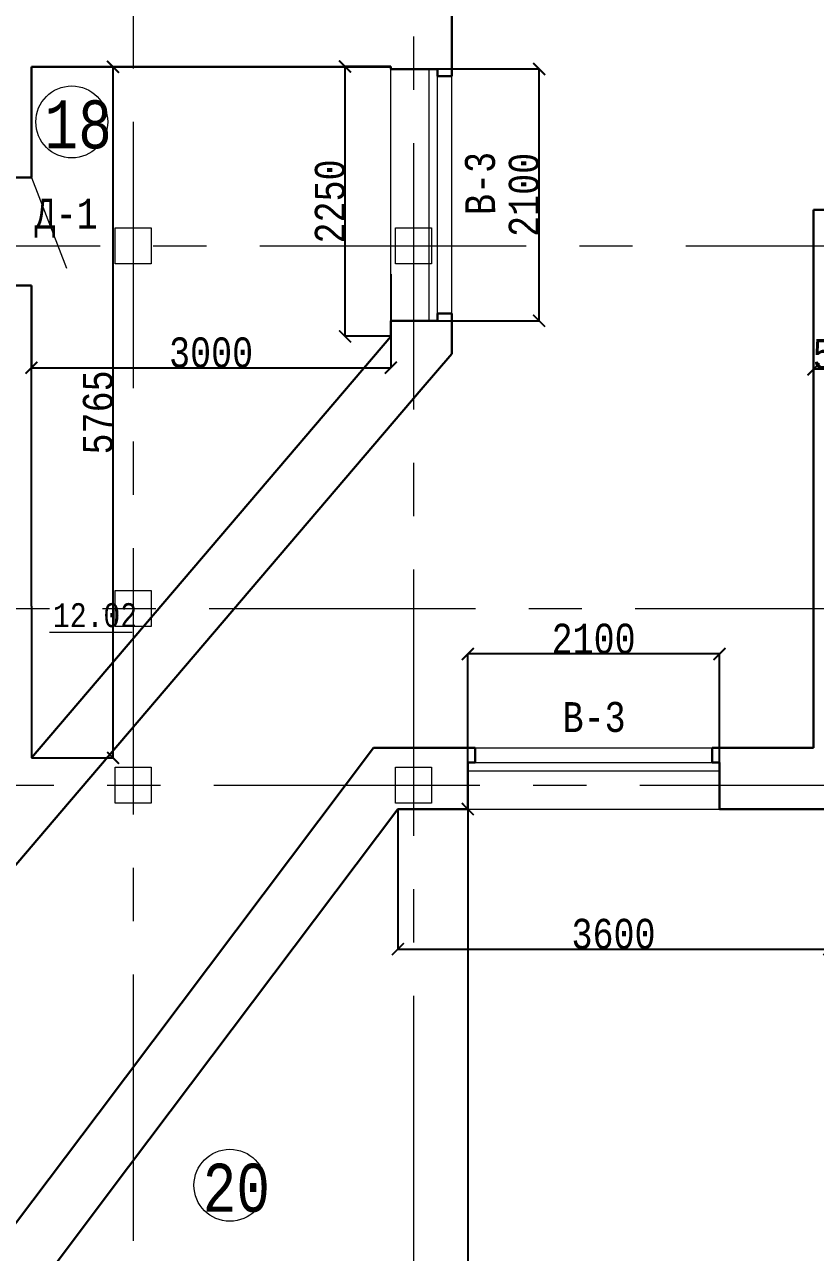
# Model space of a CAD drawing. Header units: millimetres. Extents: x -689206 to 4969298, y -1019800 to 703299.
# Drawn here: x 83536 to 90138, y -214572 to -204329 of the extents above; entities that cross this region are included whole.
import ezdxf

# ---------------------------------------------------------------- set-up
doc = ezdxf.new("R2010")
doc.units = ezdxf.units.MM
doc.linetypes.add('осеваяX2', pattern=[101.6, 63.5, -12.7, 12.7, -12.7])
for name, color, linetype, lineweight in [('несущие', 7, 'Continuous', 30), ('ОКНА', 250, 'Continuous', 20), ('РАЗМЕРЫ', 7, 'Continuous', 9), ('стены', 7, 'Continuous', 20)]:
    doc.layers.add(name, color=color, linetype=linetype, lineweight=lineweight)
doc.layers.add('четотам', color=7, linetype='Continuous')
doc.styles.add('Аннотативный', font='isocteur.ttf', dxfattribs={"width": 0.7, "height": 250})
doc.dimstyles.new('Аннотативный', dxfattribs={"dimscale": 0, "dimtxt": 250, "dimasz": 100, "dimexe": 1.25, "dimexo": 0.625, "dimtad": 1, "dimdec": 0, "dimtxsty": 'Аннотативный', "dimblk": 'ARCHTICK', "dimcen": 2.5, "dimadec": 0, "dimazin": 0, "dimtfac": 1, "dimtdec": 0, "dimtmove": 0, "dimatfit": 3, "dimfxl": 1, "dimarcsym": 0})

# ---------------------------------------------------------------- blocks, each defined once
blk = doc.blocks.new('_ArchTick')
at = {"color": 0, "linetype": 'ByBlock', "const_width": 0.15}
blk.add_lwpolyline([(-0.5, -0.5), (0.5, 0.5)], dxfattribs=at)
blk = doc.blocks.new('*D2245')
at = {"layer": 'Defpoints', "color": 0, "lineweight": 15, "transparency": 16777216}
for p in [(90122, -207205), (90122, -207205), (90632, -207205)]:
    blk.add_point(p, dxfattribs=at)
at = {"layer": 'стены', "color": 0, "lineweight": -2, "transparency": 16777216}
for p, q in [((90122, -207204), (90122, -207204)), ((90632, -207205), (90122, -207205)), ((90632, -207204), (90632, -207204))]:
    blk.add_line(p, q, dxfattribs=at)
at = {"layer": 'стены', "color": 0, "lineweight": -2, "transparency": 16777216, "xscale": 100, "yscale": 100, "zscale": 100, "rotation": 180}
blk.add_blockref('_ArchTick', (90122, -207205), dxfattribs=at)
at = {"layer": 'стены', "color": 0, "lineweight": -2, "transparency": 16777216, "xscale": 100, "yscale": 100, "zscale": 100}
blk.add_blockref('_ArchTick', (90632, -207205), dxfattribs=at)
at = {"layer": 'стены', "color": 0, "lineweight": 25, "transparency": 16777216, "insert": (90377, -207079), "char_height": 250, "attachment_point": 5, "style": 'Аннотативный'}
blk.add_mtext('510', dxfattribs=at)
blk = doc.blocks.new('*D2283')
at = {"layer": 'Defpoints', "color": 0, "lineweight": 15, "transparency": 16777216}
for p in [(83593, -204682), (84275, -204682), (83593, -210447)]:
    blk.add_point(p, dxfattribs=at)
at = {"layer": 'РАЗМЕРЫ', "color": 0, "lineweight": -2, "transparency": 16777216}
for p, q in [((83593, -204682), (84277, -204682)), ((84275, -210447), (84275, -204682)), ((83593, -210447), (84277, -210447))]:
    blk.add_line(p, q, dxfattribs=at)
at = {"layer": 'РАЗМЕРЫ', "color": 0, "lineweight": -2, "transparency": 16777216, "xscale": 100, "yscale": 100, "zscale": 100}
for p, rotation in [((84275, -204682), 90), ((84275, -210447), 270)]:
    blk.add_blockref('_ArchTick', p, dxfattribs=dict(at, rotation=rotation))
at = {"layer": 'РАЗМЕРЫ', "color": 0, "lineweight": 5, "transparency": 16777216, "insert": (84150, -207565), "char_height": 250, "attachment_point": 5, "rotation": 90, "style": 'Аннотативный'}
blk.add_mtext('5765', dxfattribs=at)
blk = doc.blocks.new('*D2284')
at = {"layer": 'Defpoints', "color": 0, "lineweight": 15, "transparency": 16777216}
for p in [(86211, -204680), (86593, -204680), (86593, -206930)]:
    blk.add_point(p, dxfattribs=at)
at = {"layer": 'РАЗМЕРЫ', "color": 0, "lineweight": -2, "transparency": 16777216}
for p, q in [((86592, -204680), (86210, -204680)), ((86211, -206930), (86211, -204680)), ((86592, -206930), (86210, -206930))]:
    blk.add_line(p, q, dxfattribs=at)
at = {"layer": 'РАЗМЕРЫ', "color": 0, "lineweight": -2, "transparency": 16777216, "xscale": 100, "yscale": 100, "zscale": 100}
for p, rotation in [((86211, -204680), 90), ((86211, -206930), 270)]:
    blk.add_blockref('_ArchTick', p, dxfattribs=dict(at, rotation=rotation))
at = {"layer": 'РАЗМЕРЫ', "color": 0, "lineweight": 5, "transparency": 16777216, "insert": (86086, -205805), "char_height": 250, "attachment_point": 5, "rotation": 90, "style": 'Аннотативный'}
blk.add_mtext('2250', dxfattribs=at)
blk = doc.blocks.new('*D2320')
at = {"layer": 'Defpoints', "color": 0, "linetype": 'ByBlock', "lineweight": 15, "transparency": 16777216}
for p in [(87236, -209580), (87236, -210874), (89336, -210874)]:
    blk.add_point(p, dxfattribs=at)
at = {"layer": 'РАЗМЕРЫ', "color": 0, "linetype": 'ByBlock', "lineweight": -2, "transparency": 16777216}
for p, q in [((87236, -210873), (87236, -209579)), ((89336, -209580), (87236, -209580)), ((89336, -210873), (89336, -209579))]:
    blk.add_line(p, q, dxfattribs=at)
at = {"layer": 'РАЗМЕРЫ', "color": 0, "linetype": 'ByBlock', "lineweight": -2, "transparency": 16777216, "xscale": 100, "yscale": 100, "zscale": 100, "rotation": 180}
blk.add_blockref('_ArchTick', (87236, -209580), dxfattribs=at)
at = {"layer": 'РАЗМЕРЫ', "color": 0, "linetype": 'ByBlock', "lineweight": -2, "transparency": 16777216, "xscale": 100, "yscale": 100, "zscale": 100}
blk.add_blockref('_ArchTick', (89336, -209580), dxfattribs=at)
at = {"layer": 'РАЗМЕРЫ', "color": 0, "linetype": 'ByBlock', "lineweight": 5, "transparency": 16777216, "insert": (88286, -209454), "char_height": 250, "attachment_point": 5, "style": 'Аннотативный'}
blk.add_mtext('2100', dxfattribs=at)
blk = doc.blocks.new('*D2321')
at = {"layer": 'Defpoints', "color": 0, "linetype": 'ByBlock', "lineweight": 15, "transparency": 16777216}
for p in [(87236, -210874), (87236, -225629), (87236, -225629)]:
    blk.add_point(p, dxfattribs=at)
at = {"layer": 'РАЗМЕРЫ', "color": 0, "linetype": 'ByBlock', "lineweight": -2, "transparency": 16777216}
for p, q in [((87236, -210874), (87236, -225629)), ((87237, -210874), (87237, -210874)), ((87237, -225629), (87237, -225629))]:
    blk.add_line(p, q, dxfattribs=at)
at = {"layer": 'РАЗМЕРЫ', "color": 0, "linetype": 'ByBlock', "lineweight": -2, "transparency": 16777216, "xscale": 100, "yscale": 100, "zscale": 100}
for p, rotation in [((87236, -210874), 90), ((87236, -225629), 270)]:
    blk.add_blockref('_ArchTick', p, dxfattribs=dict(at, rotation=rotation))
at = {"layer": 'РАЗМЕРЫ', "color": 0, "linetype": 'ByBlock', "lineweight": 5, "transparency": 16777216, "insert": (87111, -218252), "char_height": 250, "attachment_point": 5, "rotation": 90, "style": 'Аннотативный'}
blk.add_mtext('14760', dxfattribs=at)
blk = doc.blocks.new('*D2384')
at = {"layer": 'Defpoints', "color": 0, "linetype": 'ByBlock', "lineweight": 15, "transparency": 16777216}
for p in [(86593, -204700), (87831, -204700), (86593, -206800)]:
    blk.add_point(p, dxfattribs=at)
at = {"layer": 'РАЗМЕРЫ', "color": 0, "linetype": 'ByBlock', "lineweight": -2, "transparency": 16777216}
for p, q in [((86593, -204700), (87832, -204700)), ((87831, -206800), (87831, -204700)), ((86593, -206800), (87832, -206800))]:
    blk.add_line(p, q, dxfattribs=at)
at = {"layer": 'РАЗМЕРЫ', "color": 0, "linetype": 'ByBlock', "lineweight": -2, "transparency": 16777216, "xscale": 100, "yscale": 100, "zscale": 100}
for p, rotation in [((87831, -204700), 90), ((87831, -206800), 270)]:
    blk.add_blockref('_ArchTick', p, dxfattribs=dict(at, rotation=rotation))
at = {"layer": 'РАЗМЕРЫ', "color": 0, "linetype": 'ByBlock', "lineweight": 5, "transparency": 16777216, "insert": (87705, -205750), "char_height": 250, "attachment_point": 5, "rotation": 90, "style": 'Аннотативный'}
blk.add_mtext('2100', dxfattribs=at)
blk = doc.blocks.new('*D2405')
at = {"layer": 'Defpoints', "color": 0, "lineweight": 15, "ltscale": 150, "transparency": 16777216}
for p in [(86593, -206412), (83593, -206505), (86593, -207192)]:
    blk.add_point(p, dxfattribs=at)
at = {"layer": 'РАЗМЕРЫ', "color": 0, "lineweight": -2, "ltscale": 150, "transparency": 16777216}
for p, q in [((86593, -206412), (86593, -207193)), ((83593, -206506), (83593, -207193)), ((83593, -207192), (86593, -207192))]:
    blk.add_line(p, q, dxfattribs=at)
at = {"layer": 'РАЗМЕРЫ', "color": 0, "lineweight": -2, "ltscale": 150, "transparency": 16777216, "xscale": 100, "yscale": 100, "zscale": 100, "rotation": 180}
blk.add_blockref('_ArchTick', (83593, -207192), dxfattribs=at)
at = {"layer": 'РАЗМЕРЫ', "color": 0, "lineweight": -2, "ltscale": 150, "transparency": 16777216, "xscale": 100, "yscale": 100, "zscale": 100}
blk.add_blockref('_ArchTick', (86593, -207192), dxfattribs=at)
at = {"layer": 'РАЗМЕРЫ', "color": 0, "lineweight": 5, "ltscale": 150, "transparency": 16777216, "insert": (85093, -207066), "char_height": 250, "attachment_point": 5, "style": 'Аннотативный'}
blk.add_mtext('3000', dxfattribs=at)
blk = doc.blocks.new('*D2406')
at = {"layer": 'Defpoints', "color": 0, "lineweight": 15, "ltscale": 150, "transparency": 16777216}
for p in [(86652, -210874), (90252, -210874), (90252, -212042)]:
    blk.add_point(p, dxfattribs=at)
at = {"layer": 'РАЗМЕРЫ', "color": 0, "lineweight": -2, "ltscale": 150, "transparency": 16777216}
for p, q in [((86652, -210875), (86652, -212043)), ((90252, -210875), (90252, -212043)), ((86652, -212042), (90252, -212042))]:
    blk.add_line(p, q, dxfattribs=at)
at = {"layer": 'РАЗМЕРЫ', "color": 0, "lineweight": -2, "ltscale": 150, "transparency": 16777216, "xscale": 100, "yscale": 100, "zscale": 100, "rotation": 180}
blk.add_blockref('_ArchTick', (86652, -212042), dxfattribs=at)
at = {"layer": 'РАЗМЕРЫ', "color": 0, "lineweight": -2, "ltscale": 150, "transparency": 16777216, "xscale": 100, "yscale": 100, "zscale": 100}
blk.add_blockref('_ArchTick', (90252, -212042), dxfattribs=at)
at = {"layer": 'РАЗМЕРЫ', "color": 0, "lineweight": 5, "ltscale": 150, "transparency": 16777216, "insert": (88452, -211916), "char_height": 250, "attachment_point": 5, "style": 'Аннотативный'}
blk.add_mtext('3600', dxfattribs=at)

msp = doc.modelspace()

# ---------------------------------------------------------------- linework, layer by layer
at = {"layer": 'несущие', "color": 0}
for p, q in [((90122, -205874.1), (90122, -206384.1)), ((91447, -205876.1), (90122, -205874.1)), ((90122, -206695.1), (90122, -206174.1)), ((86448.1, -210364.1), (84149.7, -213415.3)), ((87296.1, -210364.1), (86448.1, -210364.1)), ((87296.1, -210364.1), (86448.1, -210364.1)), ((90122.1, -210364.1), (89276.1, -210364.1)), ((90122.1, -210364.1), (89276.1, -210364.1)), ((89336.1, -210484.1), (89336.1, -210874.1)), ((86651.6, -210874.1), (84404.7, -213857)), ((87236.1, -210874.1), (86651.6, -210874.1)), ((87236.1, -210874.1), (86651.6, -210874.1)), ((90122.1, -210874.1), (89336.1, -210874.1)), ((90252, -210874.1), (89336.1, -210874.1))]:
    msp.add_line(p, q, dxfattribs=at)
at = {"layer": 'ОКНА', "lineweight": 13}
for p, q in [((86912.8, -206800.2), (86912.8, -204700.2)), ((86982.8, -206740.2), (86982.8, -204760.2)), ((87296.1, -210484.1), (89276.1, -210484.1)), ((87236.1, -210554.1), (89336.1, -210554.1))]:
    msp.add_line(p, q, dxfattribs=at)
at = {"layer": 'ОКНА', "color": 0, "lineweight": 15}
for p, q in [((87296.1, -210364.1), (89276.1, -210364.1)), ((87236.1, -210874.1), (89336.1, -210874.1))]:
    msp.add_line(p, q, dxfattribs=at)
at = {"layer": 'РАЗМЕРЫ', "lineweight": 15}
for p, q in [((86592.8, -206800.2), (86592.8, -204700.2)), ((87102.8, -206740.2), (87102.8, -204760.2))]:
    msp.add_line(p, q, dxfattribs=at)
at = {"layer": 'РАЗМЕРЫ', "lineweight": 30}
for p, q in [((86982.8, -204700.2), (86982.8, -204760.2)), ((86982.8, -204760.2), (87102.8, -204760.2)), ((87102.8, -204760.2), (86982.8, -204760.2)), ((86982.8, -206800.2), (86982.8, -206740.2)), ((86982.8, -206740.2), (87102.8, -206740.2)), ((87102.8, -206740.2), (86982.8, -206740.2)), ((87102.8, -207075), (87102.8, -206931.6)), ((86847.8, -207373.8), (87102.8, -207075)), ((87296.1, -210484.1), (87296.1, -210364.1)), ((87296.1, -210364.1), (87296.1, -210484.1)), ((89276.1, -210484.1), (89276.1, -210364.1)), ((87236.1, -210484.1), (87296.1, -210484.1)), ((89336.1, -210484.1), (89276.1, -210484.1)), ((83847.8, -210888.7), (83352.8, -211468.6))]:
    msp.add_line(p, q, dxfattribs=at)
at = {"layer": 'РАЗМЕРЫ'}
msp.add_line((83744.1, -209399), (84433.4, -209399), dxfattribs=at)
at = {"layer": 'РАЗМЕРЫ', "linetype": 'ByBlock', "lineweight": 30}
for p, q in [((84149.7, -213415.3), (83333.2, -214499.4)), ((84404.7, -213857), (83588.2, -214941))]:
    msp.add_line(p, q, dxfattribs=at)
at = {"layer": 'стены', "linetype": 'осеваяX2', "lineweight": 5, "ltscale": 35}
for p, q in [((84442.7, -198028.6), (84442.7, -241531.8)), ((86782.8, -198206.7), (86782.8, -243631.8)), ((46383.8, -206174.1), (108442.7, -206174.1)), ((42404.8, -209201.5), (108442.7, -209201.5)), ((42442.7, -210674.1), (108442.7, -210674.1))]:
    msp.add_line(p, q, dxfattribs=at)
at = {"layer": 'стены', "lineweight": 30}
for p, q in [((87102.8, -204682.1), (87102.8, -203690.8)), ((87102.8, -204760.2), (87102.8, -203690.8)), ((86592.8, -204682.1), (83592.8, -204682.1)), ((83592.8, -205605.1), (83592.8, -204682.1)), ((86592.8, -204680.1), (86592.8, -204700.2)), ((86592.8, -204682.1), (86592.8, -204700.2)), ((86592.8, -204700.2), (86982.8, -204700.2)), ((87102.8, -204682.1), (87102.8, -204760.2)), ((83352.8, -205605.1), (83592.8, -205605.1)), ((83592.8, -206505.1), (83352.8, -206505.1)), ((90122, -206695.1), (90122, -208892.1)), ((86592.8, -206800.2), (86592.8, -206932.1)), ((86592.8, -206800.2), (86592.8, -206930.1)), ((86982.8, -206800.2), (86592.8, -206800.2)), ((87102.8, -206740.2), (87102.8, -206931.6)), ((87102.8, -206929.6), (87102.8, -206740.2)), ((86592.8, -206932.1), (83592.8, -210447)), ((86847.8, -207373.8), (83847.8, -210888.7)), ((90122, -208892.1), (90122.1, -210364.1)), ((87236.1, -210484.1), (87236.1, -210874.1))]:
    msp.add_line(p, q, dxfattribs=at)
at = {"layer": 'стены'}
msp.add_line((83592.8, -204682.1), (83954.8, -204682.1), dxfattribs=at)
at = {"layer": 'стены', "lineweight": 9}
msp.add_line((83592.8, -205605.1), (83886.9, -206361.5), dxfattribs=at)
at = {"layer": 'стены', "lineweight": 25}
for q in [(83592.8, -206505.1), (83592.8, -210447)]:
    msp.add_line((83592.8, -209182.1), q, dxfattribs=at)
at = {"layer": 'стены', "lineweight": 20}
for points in [[(84292.7, -206024.1), (84592.7, -206024.1), (84592.7, -206324.1), (84292.7, -206324.1)], [(86632.8, -206026.1), (86932.8, -206026.1), (86932.8, -206326.1), (86632.8, -206326.1)], [(86632.8, -210524.1), (86932.8, -210524.1), (86932.8, -210824.1), (86632.8, -210824.1)]]:
    msp.add_lwpolyline(points, close=True, dxfattribs=at)
at = {"layer": 'стены'}
for points in [[(84292.7, -209051.5), (84592.7, -209051.5), (84592.7, -209351.5), (84292.7, -209351.5)], [(84292.7, -210524.1), (84592.7, -210524.1), (84592.7, -210824.1), (84292.7, -210824.1)]]:
    msp.add_lwpolyline(points, close=True, dxfattribs=at)
at = {"layer": 'четотам', "lineweight": 13}
for centre in [(83930, -205141.8), (85250, -214011.8)]:
    msp.add_circle(centre, 300, dxfattribs=at)

# ---------------------------------------------------------------- texts
at = {"layer": 'РАЗМЕРЫ', "lineweight": 13, "ltscale": 150, "char_height": 401.1, "width": 1460, "attachment_point": 1, "style": 'Аннотативный'}
for s, insert in [('18', (83702, -204961.9)), ('20', (85022, -213831.9))]:
    msp.add_mtext(s, dxfattribs=dict(at, insert=insert))
at = {"layer": 'РАЗМЕРЫ', "lineweight": 20, "ltscale": 150, "char_height": 250, "width": 922.913, "attachment_point": 1, "style": 'Аннотативный'}
for insert, rotation in [((87214.4, -205918.4), 90.25592), ((88026.1, -209981.9), 0.25592)]:
    msp.add_mtext('В-3', dxfattribs=dict(at, insert=insert, rotation=rotation))
at = {"layer": 'РАЗМЕРЫ', "lineweight": 20, "ltscale": 150, "insert": (83620, -205781.2), "char_height": 250, "width": 922.913, "attachment_point": 1, "style": 'Аннотативный'}
msp.add_mtext('Д-1', dxfattribs=at)
at = {"layer": 'РАЗМЕРЫ', "insert": (83773.4, -209156.2), "char_height": 200, "width": 656.117, "attachment_point": 1, "style": 'Аннотативный'}
msp.add_mtext('12.02', dxfattribs=at)

# ---------------------------------------------------------------- dimensions: what is measured, and where the dimension line sits
at = {"layer": 'РАЗМЕРЫ', "lineweight": 5}
for base, p1, p2, picture, middle in [((84275.5, -204682.1), (83592.8, -210447), (83592.8, -204682.1), '*D2283', (84149.9, -207564.5)), ((86211.2, -204680.1), (86592.8, -206930.1), (86592.8, -204680.1), '*D2284', (86085.6, -205805.1))]:
    dim = msp.add_linear_dim(base=base, p1=p1, p2=p2, angle=90, dimstyle='Аннотативный', dxfattribs=at)
    dim.commit()
    dim.dimension.update_dxf_attribs({"geometry": picture, "text_midpoint": middle})
at = {"layer": 'РАЗМЕРЫ', "linetype": 'ByBlock', "lineweight": 5}
dim = msp.add_linear_dim(base=(87830.6, -204700.2), p1=(86592.8, -206800.2), p2=(86592.8, -204700.2), angle=90, dimstyle='Аннотативный', dxfattribs=at)
dim.commit()
dim.dimension.update_dxf_attribs({"geometry": '*D2384', "text_midpoint": (87705, -205750.2)})
at = {"layer": 'РАЗМЕРЫ', "lineweight": 5, "ltscale": 150}
for base, p1, p2, picture, middle in [((86592.8, -207191.8), (83592.8, -206505.1), (86592.8, -206411.8), '*D2405', (85092.8, -207066.2)), ((90252, -212041.8), (86651.6, -210874.1), (90252, -210874.1), '*D2406', (88451.8, -211916.2))]:
    dim = msp.add_linear_dim(base=base, p1=p1, p2=p2, dimstyle='Аннотативный', dxfattribs=at)
    dim.commit()
    dim.dimension.update_dxf_attribs({"geometry": picture, "text_midpoint": middle})
at = {"layer": 'РАЗМЕРЫ', "color": 18, "linetype": 'ByBlock', "lineweight": 5, "true_color": 0x000000}
dim = msp.add_linear_dim(base=(87236.1, -209580.1), p1=(89336.1, -210874.1), p2=(87236.1, -210874.1), dimstyle='Аннотативный', dxfattribs=at)
dim.commit()
dim.dimension.update_dxf_attribs({"geometry": '*D2320', "text_midpoint": (88286.1, -209454.5)})
dim = msp.add_linear_dim(base=(87236.1, -225629.3), p1=(87236.1, -210874.1), p2=(87236.1, -225629.3), angle=90, text='14760', dimstyle='Аннотативный', dxfattribs=at)
dim.commit()
dim.dimension.update_dxf_attribs({"geometry": '*D2321', "text_midpoint": (87110.5, -218251.7)})
at = {"layer": 'стены', "lineweight": 25}
dim = msp.add_linear_dim(base=(90122, -207205.1), p1=(90632, -207205.1), p2=(90122, -207205.1), dimstyle='Аннотативный', dxfattribs=at)
dim.commit()
dim.dimension.update_dxf_attribs({"geometry": '*D2245', "text_midpoint": (90377, -207079.5)})

doc.saveas('drawing.dxf')
